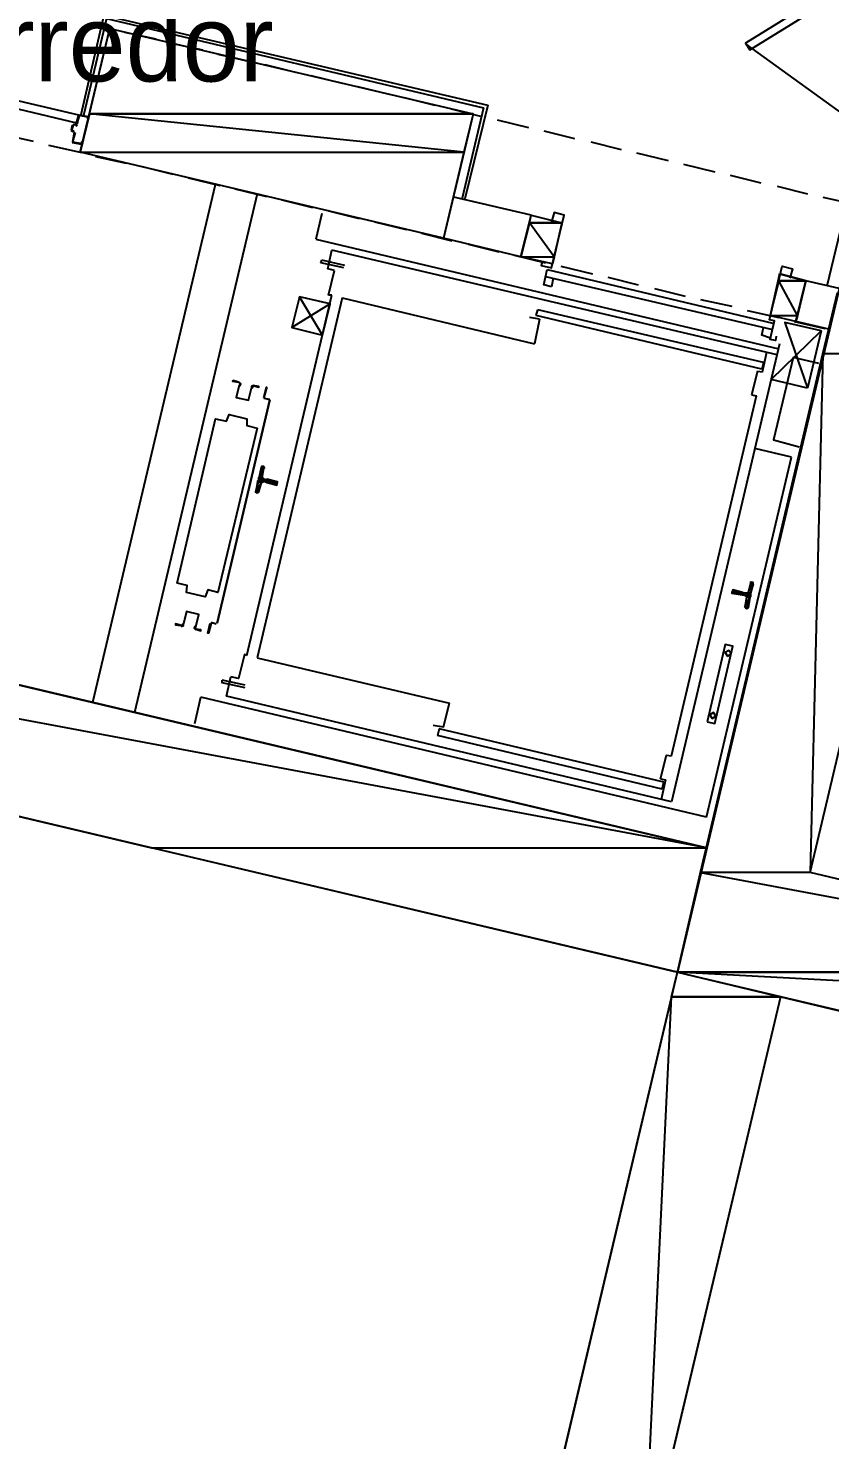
# Model space of a CAD drawing. Header units: feet. Extents: x -84 to 198, y -22 to 181.
# Drawn here: x 59.32 to 71.88, y 103.71 to 125.81 of the extents above; entities that cross this region are included whole.
import ezdxf
from ezdxf.enums import TextEntityAlignment as Align

# ---------------------------------------------------------------- set-up
doc = ezdxf.new("R2010")
doc.units = ezdxf.units.FT
for name, color, linetype in [('A-LINEA', 7, 'CONTINUOUS'), ('A-LINEA-FINA', 9, 'CONTINUOUS'), ('A-MURO-CONCRETO', 8, 'CONTINUOUS'), ('A-NOMBRE-ESPACIO', 2, 'CONTINUOUS')]:
    doc.layers.add(name, color=color, linetype=linetype)

msp = doc.modelspace()

# ---------------------------------------------------------------- linework, layer by layer
at = {"layer": 'A-LINEA'}
for p, q in [((60.5067, 126.0178), (60.1467, 124.4578)), ((60.5067, 126.0178), (66.52, 124.6044)), ((60.5467, 125.9644), (60.1867, 124.4444)), ((60.5467, 125.9644), (66.4533, 124.5644)), ((60.8267, 125.7511), (61.32, 125.6444)), ((61.56, 125.5778), (62.0533, 125.4711)), ((70.5641, 125.5628), (72.4211, 124.2185)), ((62.2933, 125.4044), (62.7733, 125.2978)), ((63.0267, 125.2444), (63.5067, 125.1244)), ((63.7467, 125.0711), (64.24, 124.9511)), ((64.48, 124.8978), (64.9733, 124.7778)), ((65.2133, 124.7244), (65.6933, 124.6044)), ((60.12, 124.4578), (60.2533, 124.4311)), ((60.12, 124.4444), (60.12, 124.4444)), ((65.9467, 124.5511), (66.4267, 124.4311)), ((66.4533, 124.5644), (66.12, 123.1511)), ((66.52, 124.6044), (66.16, 123.1378)), ((60, 124.2178), (60.0133, 124.2978)), ((60.0267, 124.3111), (60.0533, 124.2978)), ((60.0267, 124.2978), (60.0267, 124.2978)), ((60.0687, 124.285), (60.0928, 124.2998)), ((60.2533, 124.4178), (60.2533, 124.4178)), ((66.6667, 124.3778), (67.16, 124.2578)), ((67.4, 124.2044), (67.88, 124.0844)), ((71.84, 121.7778), (72.4267, 124.2311)), ((58.9067, 124.1511), (59.4, 124.0444)), ((60.16, 123.9911), (60.0133, 124.0178)), ((60.0267, 124.1778), (60.0267, 124.1778)), ((60.0528, 124.1665), (60.0379, 124.1906)), ((60.16, 124.0044), (60.16, 124.0044)), ((68.1333, 124.0311), (68.6133, 123.9111)), ((59.64, 123.9778), (60.1333, 123.8711)), ((60.3733, 123.8044), (60.8533, 123.6978)), ((68.8533, 123.8578), (69.3467, 123.7378)), ((61.1067, 123.6444), (61.5867, 123.5244)), ((69.5867, 123.6844), (70.08, 123.5644)), ((60.3333, 115.2578), (62.2533, 123.3644)), ((61.8267, 123.4711), (62.32, 123.3511)), ((70.32, 123.5111), (70.8, 123.3911)), ((71.0533, 123.3378), (71.5333, 123.2178)), ((62.9067, 123.2178), (60.9867, 115.0978)), ((62.56, 123.2978), (63.0533, 123.1778)), ((63.2933, 123.1244), (63.7733, 123.0044)), ((67.2, 122.8844), (65.9867, 123.1644)), ((71.7733, 123.1644), (72.2667, 123.0578)), ((63.92, 122.9111), (63.8267, 122.5111)), ((64.0267, 122.9511), (64.5067, 122.8311)), ((64.7467, 122.7778), (65.24, 122.6578)), ((67.68, 122.7644), (67.5333, 122.1244)), ((63.8267, 122.5111), (71.08, 120.7911)), ((65.48, 122.6044), (65.96, 122.4844)), ((67.04, 122.2311), (65.8267, 122.5244)), ((71.0533, 120.6978), (64.08, 122.3378)), ((66.2133, 122.4311), (66.6933, 122.3111)), ((66.9333, 122.2578), (67.4267, 122.1378)), ((63.9067, 122.1378), (63.92, 122.1778)), ((64.2667, 122.0578), (63.9067, 122.1378)), ((64.28, 122.0978), (63.92, 122.1778)), ((64.0267, 121.6311), (64.12, 122.0178)), ((67.4533, 122.0311), (70.9867, 121.1911)), ((67.6667, 122.0844), (68.16, 121.9644)), ((67.4267, 121.9244), (70.96, 121.0978)), ((67.5467, 121.8978), (67.52, 121.7644)), ((68.4, 121.9111), (68.88, 121.7911)), ((71.0933, 121.9644), (70.9467, 121.3111)), ((71.5067, 121.8578), (71.0933, 121.9644)), ((71.3467, 121.2178), (71.5067, 121.8578)), ((72.0267, 121.7378), (71.5067, 121.8578)), ((62.7467, 115.9911), (64.08, 121.6311)), ((64.24, 121.5911), (62.9067, 115.9511)), ((64.08, 121.6311), (64.0267, 121.6311)), ((64.24, 121.5911), (67.2533, 120.8711)), ((69.1333, 121.7378), (69.6133, 121.6178)), ((69.8533, 121.5644), (70.3467, 121.4578)), ((64.0533, 121.4978), (63.4533, 121.1244)), ((67.28, 121.3111), (67.3067, 121.4044)), ((70.84, 120.5778), (67.3067, 121.4044)), ((70.5867, 121.3911), (71.08, 121.2844)), ((67.3333, 121.2578), (67.1733, 121.2844)), ((67.3333, 121.2578), (67.2533, 120.8711)), ((70.8133, 120.4711), (67.28, 121.3111)), ((71.3467, 121.2178), (70.9467, 121.3111)), ((71.32, 121.2178), (71.8, 121.1111)), ((71.8667, 121.0978), (71.3467, 121.2178)), ((71.7467, 121.0711), (71.5333, 120.1778)), ((28.36, 120.7644), (69.4933, 111.0311)), ((71.0933, 120.8711), (69.4, 113.6978)), ((70.8267, 120.4311), (70.8933, 120.7378)), ((70.84, 120.5778), (70.8133, 120.4711)), ((70.7467, 120.4444), (70.6533, 120.0711)), ((70.7467, 120.4444), (70.8267, 120.4311)), ((71.5333, 120.1778), (70.96, 120.3111)), ((63.0933, 119.9911), (63.0133, 120.0178)), ((63.0133, 120.0178), (63.1067, 120.0044)), ((63.0267, 120.0178), (63.0267, 120.0178)), ((63.0267, 120.0178), (63.0267, 120.0178)), ((69.4, 114.4178), (70.7333, 120.0578)), ((70.6533, 120.0711), (70.7333, 120.0578)), ((62.28, 116.4978), (63.1067, 119.9911)), ((63.1067, 119.9911), (62.28, 116.4978)), ((63.0933, 119.9911), (63.0933, 119.9911)), ((71.28, 119.0978), (70.7067, 119.2311)), ((62.9867, 118.7778), (63.0133, 118.9244)), ((63.0264, 118.9145), (63.0113, 118.9372)), ((69.9467, 113.4578), (71.28, 119.0978)), ((62.9333, 118.5511), (62.9733, 118.6978)), ((63, 118.7244), (63.04, 118.7111)), ((63.0533, 118.7378), (63.0133, 118.7511)), ((63.04, 118.6978), (63.04, 118.6978)), ((63.0533, 118.7511), (63.0533, 118.7511)), ((63.0533, 118.6978), (63.0533, 118.6978)), ((62.9087, 118.5383), (62.9324, 118.5518)), ((70.52, 116.9778), (70.52, 116.9778)), ((70.5333, 116.9778), (70.5333, 116.9778)), ((70.5733, 116.9644), (70.5333, 116.9644)), ((70.5733, 116.9111), (70.5467, 116.7511)), ((70.64, 117.1244), (70.6, 116.9778)), ((70.6779, 117.1239), (70.6542, 117.1104)), ((70.5603, 116.7477), (70.5754, 116.725)), ((62.1867, 116.5111), (62.2667, 116.4844)), ((62.1867, 116.4978), (62.1867, 116.4978)), ((62.2667, 116.4978), (62.2667, 116.4978)), ((62.2667, 116.4978), (62.2667, 116.4978)), ((62.9067, 115.9511), (65.92, 115.2444)), ((62.72, 115.5244), (62.36, 115.6044)), ((62.4267, 115.3511), (62.4933, 115.6578)), ((61.9333, 114.9244), (62.0267, 115.3378)), ((69.9467, 113.4578), (62.0267, 115.3378)), ((69.4, 113.6978), (62.4267, 115.3511)), ((65.76, 114.8444), (65.7333, 114.7378)), ((69.2533, 113.8978), (65.7333, 114.7378)), ((69.28, 114.0044), (65.76, 114.8444)), ((69.2267, 114.0578), (69.3067, 114.0444)), ((69.3067, 114.0444), (69.24, 113.7378)), ((69.2533, 113.8978), (69.28, 114.0044)), ((69.4933, 111.0311), (69.9467, 112.9778))]:
    msp.add_line(p, q, dxfattribs=at)
for points in [[(69.4933, 111.0311), (69.9467, 112.9778), (31.7067, 122.0311), (33.6267, 130.1378), (45.8533, 127.2444), (46.5333, 130.1644), (31.72, 133.6711)], [(73.1067, 127.1511), (70.56, 125.5778), (70.6267, 125.4711), (73.1733, 127.0444), (73.1067, 127.1511)], [(60.6, 125.8044), (66.2933, 124.4711), (65.8267, 122.5244), (60.1333, 123.8711), (60.6, 125.8044)], [(57.1867, 125.1378), (60.1067, 124.4578), (60.08, 124.3244), (57.16, 125.0178), (57.1867, 125.1378)], [(60.1067, 124.4578), (60.0667, 124.3111), (60.0667, 124.3111)], [(60.2667, 124.4178), (60.2667, 124.3911), (60.2533, 124.3911), (60.2533, 124.4178), (60.12, 124.4444), (60.08, 124.3111)], [(60.0533, 124.2978), (60.0267, 124.2978), (60, 124.2044), (60.04, 124.2044)], [(60.0267, 124.1911), (60, 124.2044), (60, 124.2044)], [(60.04, 124.1778), (60.0133, 124.0311), (60.0133, 124.0311)], [(60.0533, 124.1778), (60.0133, 124.0311), (60.16, 124.0044), (60.16, 124.0311), (60.1733, 124.0178), (60.1733, 124.0044)], [(67.5333, 122.1244), (67.04, 122.2311), (67.2, 122.8844), (67.68, 122.7644)], [(67.3733, 122.1511), (67.36, 122.0978), (67.52, 122.0578), (67.72, 122.8844), (67.56, 122.9244), (67.52, 122.7778)], [(77.6267, 119.7244), (78.0933, 121.6711), (72.3333, 123.0311), (69.4933, 111.0311), (80.24, 108.4978), (80.6933, 110.4311), (71.5733, 112.5911), (73.4933, 120.7111), (77.6267, 119.7244)], [(64.12, 122.0178), (64.0133, 122.0444), (64.08, 122.3378)], [(67.52, 121.7644), (67.4, 121.7911), (67.4533, 122.0311)], [(71.04, 120.9911), (71.0267, 120.9244), (70.9467, 120.9378), (71.0133, 121.2311), (70.9333, 121.2444), (71.1333, 122.0844), (71.2933, 122.0444), (71.2533, 121.8978)], [(63.9333, 121.0044), (63.5733, 121.6044), (63.4533, 121.1244), (63.9333, 121.0044), (64.0533, 121.4978), (63.5733, 121.6044)], [(70.9333, 120.9644), (70.8133, 121.0044), (70.84, 121.1244)], [(70.96, 120.3111), (71.7467, 121.0711), (71.1733, 121.2044), (71.5333, 120.1778)], [(71.7067, 120.5644), (71.3067, 120.6578), (71, 119.3644), (71.4, 119.2578)], [(62.6133, 120.2711), (62.5333, 120.2978), (62.52, 120.2844), (62.6133, 120.2711)], [(62.6306, 120.2208), (62.6397, 120.2409), (62.6248, 120.2572)], [(62.6377, 120.2095), (62.6529, 120.243), (62.628, 120.2701)], [(62.6264, 120.2235), (62.5809, 120.0309), (62.7735, 119.9853), (62.8192, 120.1779)], [(62.6264, 120.2235), (62.5809, 120.0309), (62.7735, 119.9853), (62.8192, 120.1779)], [(62.854, 120.217), (62.8196, 120.2039), (62.8182, 120.1671)], [(62.8511, 120.204), (62.8304, 120.1961), (62.8296, 120.1741)], [(62.84, 120.2178), (62.9333, 120.1911), (62.9333, 120.2044), (62.84, 120.2178)], [(63.0133, 120.0311), (63.0533, 120.1911), (63.0533, 120.1778), (63.0133, 120.0311)], [(61.6533, 117.1244), (62.2533, 119.6978), (62.4267, 119.6578), (62.4667, 119.7644), (62.7467, 119.6978), (62.7467, 119.5911), (62.9067, 119.5511), (62.2933, 116.9778), (62.1333, 117.0178), (62.0933, 116.9111), (61.8, 116.9778), (61.8133, 117.0844), (61.6533, 117.1244)], [(63, 118.9511), (62.9867, 118.9511), (62.88, 118.5511), (62.9067, 118.5378)], [(63.0113, 118.7106), (62.9962, 118.7081), (62.9872, 118.6957)], [(63.0005, 118.7624), (63.003, 118.7473), (63.0154, 118.7383)], [(63.0533, 118.6978), (63.2133, 118.6578), (63.2267, 118.7111), (63.0667, 118.7511)], [(70.5733, 116.7244), (70.5867, 116.7244), (70.68, 117.1244), (70.6667, 117.1378)], [(70.52, 116.9778), (70.36, 117.0178), (70.3467, 116.9644), (70.5067, 116.9378)], [(70.56, 116.9244), (70.52, 116.9378), (70.52, 116.9378)], [(70.5861, 116.8998), (70.5837, 116.915), (70.5713, 116.9239)], [(70.5754, 116.9516), (70.5905, 116.9541), (70.5995, 116.9665)], [(61.72, 116.4578), (61.6267, 116.4844), (61.6267, 116.4711), (61.7067, 116.4578)], [(61.7193, 116.4453), (61.7537, 116.4583), (61.7551, 116.4951)], [(61.7223, 116.4583), (61.7429, 116.4661), (61.7438, 116.4882)], [(61.9469, 116.4387), (61.9924, 116.6313), (61.7998, 116.6769), (61.7542, 116.4843)], [(61.9469, 116.4387), (61.9924, 116.6313), (61.7998, 116.6769), (61.7542, 116.4843)], [(62.2667, 116.4844), (62.1867, 116.4978), (62.1467, 116.3378), (62.1333, 116.3378), (62.1733, 116.4978)], [(61.9357, 116.4527), (61.9204, 116.4192), (61.9453, 116.3921)], [(61.9427, 116.4414), (61.9336, 116.4213), (61.9485, 116.405)], [(61.9467, 116.4044), (62.0267, 116.3778), (62.0267, 116.3911), (61.9467, 116.4044)], [(69.96, 114.9511), (70.08, 114.9244), (70.36, 116.1378), (70.24, 116.1644), (69.96, 114.9511)], [(70.2759, 115.979), (70.3321, 116.0137), (70.2974, 116.0699), (70.2413, 116.0352), (70.2759, 115.979)], [(62.7467, 115.9911), (62.7067, 116.0044), (62.6133, 115.6311), (62.4933, 115.6578)], [(62.72, 115.4844), (62.36, 115.5644), (62.36, 115.6044)], [(65.6667, 114.8978), (65.8267, 114.8711), (65.92, 115.2444)], [(70.0359, 115.0057), (70.0921, 115.0404), (70.0574, 115.0965), (70.0013, 115.0619), (70.0359, 115.0057)], [(69.2267, 114.0578), (69.32, 114.4311), (69.4, 114.4178)], [(71.1067, 110.6444), (68.88, 101.2444), (67.2667, 101.6311), (69.4933, 111.0311), (71.1067, 110.6444)]]:
    msp.add_lwpolyline(points, dxfattribs=at)
at = {"layer": 'A-LINEA-FINA'}
for p, q in [((62.9733, 118.9511), (63.0133, 118.9378)), ((62.9733, 118.9378), (63.0133, 118.9378)), ((62.9733, 118.9378), (63.0133, 118.9244)), ((62.9867, 118.9511), (63, 118.9511)), ((62.9867, 118.9511), (63.0133, 118.9511)), ((62.92, 118.7244), (62.9733, 118.7111)), ((62.9333, 118.7778), (62.9867, 118.7644)), ((62.9333, 118.7778), (62.9867, 118.7644)), ((62.9333, 118.7644), (63, 118.7511)), ((62.9333, 118.7378), (63, 118.7244)), ((63.0533, 118.7378), (63.2267, 118.7111)), ((63.0533, 118.7378), (63.2267, 118.6978)), ((63.0533, 118.7111), (63.2133, 118.6711)), ((63.0533, 118.6978), (63.2133, 118.6578)), ((62.88, 118.5511), (62.92, 118.5511)), ((62.88, 118.5511), (62.9067, 118.5378)), ((62.8933, 118.5644), (62.9333, 118.5511)), ((62.8933, 118.5644), (62.9333, 118.5511)), ((70.68, 117.1244), (70.6533, 117.1378)), ((70.5067, 116.9378), (70.3467, 116.9778)), ((70.52, 116.9378), (70.3467, 116.9778)), ((70.5067, 116.9378), (70.3467, 116.9644)), ((70.52, 116.9778), (70.36, 117.0178)), ((70.52, 116.9778), (70.36, 117.0178)), ((70.52, 116.9778), (70.36, 117.0044)), ((70.6267, 116.8978), (70.5733, 116.9111)), ((70.6267, 116.8978), (70.5733, 116.9111)), ((70.64, 116.9644), (70.6, 116.9778)), ((70.68, 117.1111), (70.64, 117.1244)), ((70.68, 117.1244), (70.64, 117.1244)), ((70.5867, 116.7244), (70.56, 116.7378)), ((70.5867, 116.7244), (70.56, 116.7378)), ((70.5867, 116.7378), (70.56, 116.7378)), ((70.5867, 116.7244), (70.5733, 116.7244))]:
    msp.add_line(p, q, dxfattribs=at)
for points in [[(62.9733, 118.9378), (63.0133, 118.9244), (62.9467, 118.7911), (62.9733, 118.9378)], [(63.0133, 118.9244), (62.9467, 118.7911), (62.9867, 118.7778), (63.0133, 118.9244), (63.0133, 118.9244)], [(63.0133, 118.9378), (62.9733, 118.9511), (62.9733, 118.9511), (63.0133, 118.9378)], [(62.9733, 118.9511), (62.9733, 118.9511), (63.0133, 118.9378), (62.9733, 118.9511)], [(62.9733, 118.9511), (63.0133, 118.9378), (62.9867, 118.9511), (62.9733, 118.9511), (62.9733, 118.9511)], [(62.9733, 118.9378), (63.0133, 118.9378), (62.9733, 118.9511), (62.9733, 118.9378), (62.9733, 118.9378)], [(62.9733, 118.9378), (62.9733, 118.9378), (63.0133, 118.9378), (62.9733, 118.9378)], [(63.0133, 118.9378), (62.9733, 118.9378), (63.0133, 118.9244), (63.0133, 118.9378)], [(63.0133, 118.9244), (62.9733, 118.9378), (62.9733, 118.9378), (63.0133, 118.9244), (63.0133, 118.9244)], [(63, 118.9511), (62.9867, 118.9511), (62.9867, 118.9511), (63, 118.9511)], [(62.9867, 118.9511), (62.9867, 118.9511), (63, 118.9511), (62.9867, 118.9511)], [(62.9867, 118.9511), (63, 118.9511), (63.0133, 118.9511), (62.9867, 118.9511), (62.9867, 118.9511)], [(63.0133, 118.9511), (62.9867, 118.9511), (63.0133, 118.9378), (63.0133, 118.9511), (63.0133, 118.9511)], [(62.92, 118.7111), (62.9733, 118.6978), (62.8933, 118.5644), (62.92, 118.7111)], [(62.9733, 118.6978), (62.8933, 118.5644), (62.9333, 118.5511), (62.9733, 118.6978)], [(62.9333, 118.7244), (62.9867, 118.7111), (62.92, 118.7244), (62.9333, 118.7244)], [(62.9867, 118.7111), (62.92, 118.7244), (62.9733, 118.7111), (62.9867, 118.7111)], [(62.9733, 118.7111), (62.92, 118.7244), (62.92, 118.7244), (62.9733, 118.7111), (62.9733, 118.7111)], [(62.92, 118.7244), (62.9733, 118.7111), (62.92, 118.7111), (62.92, 118.7244)], [(62.9733, 118.7111), (62.92, 118.7111), (62.9733, 118.6978), (62.9733, 118.7111), (62.9733, 118.7111)], [(62.9867, 118.7644), (62.9333, 118.7778), (62.9333, 118.7778), (62.9867, 118.7644)], [(62.9333, 118.7778), (62.9333, 118.7778), (62.9867, 118.7644), (62.9333, 118.7778)], [(62.9333, 118.7778), (62.9867, 118.7644), (62.9467, 118.7778), (62.9333, 118.7778), (62.9333, 118.7778)], [(62.9867, 118.7644), (62.9333, 118.7778), (63, 118.7644), (62.9867, 118.7644), (62.9867, 118.7644)], [(62.9333, 118.7778), (63, 118.7644), (62.9333, 118.7644), (62.9333, 118.7778)], [(63, 118.7644), (62.9333, 118.7644), (63, 118.7511), (63, 118.7644), (63, 118.7644)], [(63, 118.7511), (62.9333, 118.7644), (62.9333, 118.7644), (63, 118.7511)], [(62.9333, 118.7644), (62.9333, 118.7644), (63, 118.7511), (62.9333, 118.7644), (62.9333, 118.7644)], [(63, 118.7511), (62.9333, 118.7644), (62.9333, 118.7644), (63, 118.7511)], [(62.9333, 118.7644), (62.9333, 118.7644), (63, 118.7511), (62.9333, 118.7644), (62.9333, 118.7644)], [(63, 118.7511), (62.9333, 118.7644), (62.9333, 118.7644), (63, 118.7511)], [(62.9333, 118.7644), (62.9333, 118.7644), (63, 118.7511), (62.9333, 118.7644), (62.9333, 118.7644)], [(63, 118.7511), (62.9333, 118.7644), (63.0133, 118.7511), (63, 118.7511), (63, 118.7511)], [(62.9333, 118.7644), (63.2267, 118.6978), (62.9333, 118.7378), (62.9333, 118.7644)], [(63.2267, 118.6978), (62.9333, 118.7378), (63.2133, 118.6711), (63.2267, 118.6978), (63.2267, 118.6978)], [(63, 118.7244), (62.9333, 118.7378), (62.9333, 118.7378), (63, 118.7244)], [(62.9333, 118.7378), (62.9333, 118.7378), (63, 118.7244), (62.9333, 118.7378), (62.9333, 118.7378)], [(63, 118.7244), (62.9333, 118.7378), (62.9867, 118.7244), (63, 118.7244), (63, 118.7244)], [(62.9867, 118.7244), (62.9333, 118.7378), (62.9333, 118.7378), (62.9867, 118.7244)], [(62.9333, 118.7378), (62.9333, 118.7378), (62.9867, 118.7244), (62.9333, 118.7378), (62.9333, 118.7378)], [(62.9333, 118.7378), (62.9867, 118.7244), (62.9333, 118.7244), (62.9333, 118.7378)], [(62.9867, 118.7244), (62.9333, 118.7244), (62.9867, 118.7111), (62.9867, 118.7244), (62.9867, 118.7244)], [(62.9867, 118.7111), (62.9333, 118.7244), (62.9333, 118.7244), (62.9867, 118.7111)], [(62.9333, 118.7244), (62.9333, 118.7244), (62.9867, 118.7111), (62.9333, 118.7244), (62.9333, 118.7244)], [(62.9867, 118.7111), (62.9333, 118.7244), (62.9333, 118.7244), (62.9867, 118.7111)], [(62.9333, 118.7244), (62.9333, 118.7244), (62.9867, 118.7111), (62.9333, 118.7244), (62.9333, 118.7244)], [(62.9467, 118.7911), (62.9867, 118.7778), (62.9467, 118.7778), (62.9467, 118.7911)], [(62.9867, 118.7778), (62.9467, 118.7778), (62.9867, 118.7644), (62.9867, 118.7778), (62.9867, 118.7778)], [(63.2133, 118.6711), (63.04, 118.7111), (63.04, 118.7111), (63.2133, 118.6711)], [(63.04, 118.7111), (63.04, 118.7111), (63.2133, 118.6711), (63.04, 118.7111), (63.04, 118.7111)], [(63.2133, 118.6711), (63.04, 118.7111), (63.04, 118.7111), (63.2133, 118.6711)], [(63.04, 118.7111), (63.04, 118.7111), (63.2133, 118.6711), (63.04, 118.7111), (63.04, 118.7111)], [(63.0533, 118.7111), (63.2133, 118.6711), (63.04, 118.7111), (63.0533, 118.7111), (63.0533, 118.7111)], [(63.0533, 118.7378), (63.2267, 118.7111), (63.0667, 118.7511), (63.0533, 118.7378), (63.0533, 118.7378)], [(63.0533, 118.7378), (63.0533, 118.7378), (63.2267, 118.7111), (63.0533, 118.7378)], [(63.2267, 118.7111), (63.0533, 118.7378), (63.2267, 118.6978), (63.2267, 118.7111), (63.2267, 118.7111)], [(63.2267, 118.6978), (63.0533, 118.7378), (63.0533, 118.7378), (63.2267, 118.6978)], [(63.0533, 118.7378), (63.0533, 118.7378), (63.2267, 118.6978), (63.0533, 118.7378), (63.0533, 118.7378)], [(63.2267, 118.6978), (63.0533, 118.7378), (63.0533, 118.7378), (63.2267, 118.6978)], [(63.0533, 118.7378), (63.0533, 118.7378), (63.2267, 118.6978), (63.0533, 118.7378)], [(63.2267, 118.6978), (63.0533, 118.7378), (63.0533, 118.7378), (63.2267, 118.6978), (63.2267, 118.6978)], [(63.2267, 118.6978), (63.0533, 118.7378), (63.0533, 118.7378), (63.2267, 118.6978)], [(63.0533, 118.7378), (63.0533, 118.7378), (63.2267, 118.6978), (63.0533, 118.7378), (63.0533, 118.7378)], [(63.2267, 118.6978), (63.0533, 118.7378), (63.0533, 118.7378), (63.2267, 118.6978)], [(63.0533, 118.7378), (63.0533, 118.7378), (63.2267, 118.6978), (63.0533, 118.7378), (63.0533, 118.7378)], [(63.2267, 118.6978), (63.0533, 118.7378), (63.0533, 118.7378), (63.2267, 118.6978)], [(63.0533, 118.7378), (63.0533, 118.7378), (63.2267, 118.6978), (63.0533, 118.7378), (63.0533, 118.7378)], [(63.2133, 118.6711), (63.0533, 118.7111), (63.0533, 118.7111), (63.2133, 118.6711)], [(63.0533, 118.7111), (63.0533, 118.7111), (63.2133, 118.6711), (63.0533, 118.7111)], [(63.0533, 118.7111), (63.2133, 118.6711), (63.0533, 118.6978), (63.0533, 118.7111)], [(63.2133, 118.6711), (63.0533, 118.6978), (63.2133, 118.6578), (63.2133, 118.6711), (63.2133, 118.6711)], [(63.2133, 118.6578), (63.0533, 118.6978), (63.0533, 118.6978), (63.2133, 118.6578)], [(63.0533, 118.6978), (63.0533, 118.6978), (63.2133, 118.6578), (63.0533, 118.6978)], [(63.2133, 118.6578), (63.0533, 118.6978), (63.0533, 118.6978), (63.2133, 118.6578), (63.2133, 118.6578)], [(63.2133, 118.6578), (63.0533, 118.6978), (63.0533, 118.6978), (63.2133, 118.6578)], [(63.0533, 118.6978), (63.0533, 118.6978), (63.2133, 118.6578), (63.0533, 118.6978), (63.0533, 118.6978)], [(63.2133, 118.6578), (63.0533, 118.6978), (63.0533, 118.6978), (63.2133, 118.6578)], [(63.0533, 118.6978), (63.0533, 118.6978), (63.2133, 118.6578), (63.0533, 118.6978), (63.0533, 118.6978)], [(63.2267, 118.7111), (63.0667, 118.7511), (63.0667, 118.7511), (63.2267, 118.7111)], [(63.0667, 118.7511), (63.0667, 118.7511), (63.2267, 118.7111), (63.0667, 118.7511), (63.0667, 118.7511)], [(62.88, 118.5511), (62.88, 118.5511), (62.92, 118.5511), (62.88, 118.5511)], [(62.88, 118.5511), (62.92, 118.5511), (62.8933, 118.5511), (62.88, 118.5511), (62.88, 118.5511)], [(62.92, 118.5511), (62.88, 118.5511), (62.92, 118.5378), (62.92, 118.5511)], [(62.88, 118.5511), (62.92, 118.5378), (62.9067, 118.5378), (62.88, 118.5511), (62.88, 118.5511)], [(62.92, 118.5378), (62.88, 118.5511), (62.88, 118.5511), (62.92, 118.5378)], [(62.88, 118.5511), (62.88, 118.5511), (62.9067, 118.5378), (62.88, 118.5511)], [(62.9067, 118.5378), (62.88, 118.5511), (62.88, 118.5511), (62.9067, 118.5378)], [(62.88, 118.5511), (62.88, 118.5511), (62.9067, 118.5378), (62.88, 118.5511), (62.88, 118.5511)], [(62.9333, 118.5511), (62.8933, 118.5644), (62.8933, 118.5644), (62.9333, 118.5511), (62.9333, 118.5511)], [(62.9333, 118.5511), (62.8933, 118.5644), (62.92, 118.5511), (62.9333, 118.5511), (62.9333, 118.5511)], [(62.8933, 118.5511), (62.92, 118.5511), (62.8933, 118.5644), (62.8933, 118.5511), (62.8933, 118.5511)], [(62.8933, 118.5511), (62.8933, 118.5511), (62.92, 118.5511), (62.8933, 118.5511)], [(70.64, 117.1244), (70.68, 117.1244), (70.64, 117.1378), (70.64, 117.1244)], [(70.68, 117.1244), (70.64, 117.1378), (70.6533, 117.1378), (70.68, 117.1244), (70.68, 117.1244)], [(70.64, 117.1378), (70.68, 117.1244), (70.68, 117.1244), (70.64, 117.1378)], [(70.68, 117.1244), (70.68, 117.1244), (70.6533, 117.1378), (70.68, 117.1244)], [(70.6533, 117.1378), (70.68, 117.1244), (70.68, 117.1244), (70.6533, 117.1378)], [(70.68, 117.1244), (70.68, 117.1244), (70.6533, 117.1378), (70.68, 117.1244)], [(70.68, 117.1244), (70.6533, 117.1378), (70.6667, 117.1378), (70.68, 117.1244), (70.68, 117.1244)], [(70.6533, 117.1378), (70.68, 117.1244), (70.68, 117.1244), (70.6533, 117.1378)], [(70.68, 117.1244), (70.68, 117.1244), (70.6667, 117.1378), (70.68, 117.1244)], [(70.68, 117.1244), (70.6667, 117.1378), (70.68, 117.1244), (70.68, 117.1244), (70.68, 117.1244)], [(70.3467, 116.9778), (70.64, 116.9378), (70.36, 117.0044), (70.3467, 116.9778), (70.3467, 116.9778)], [(70.3467, 116.9644), (70.5067, 116.9378), (70.3467, 116.9778), (70.3467, 116.9644), (70.3467, 116.9644)], [(70.3467, 116.9778), (70.5067, 116.9378), (70.5067, 116.9378), (70.3467, 116.9778)], [(70.5067, 116.9378), (70.5067, 116.9378), (70.3467, 116.9778), (70.5067, 116.9378)], [(70.3467, 116.9778), (70.5067, 116.9378), (70.5067, 116.9378), (70.3467, 116.9778), (70.3467, 116.9778)], [(70.3467, 116.9778), (70.5067, 116.9378), (70.5067, 116.9378), (70.3467, 116.9778)], [(70.5067, 116.9378), (70.5067, 116.9378), (70.3467, 116.9778), (70.5067, 116.9378), (70.5067, 116.9378)], [(70.3467, 116.9778), (70.52, 116.9378), (70.52, 116.9378), (70.3467, 116.9778)], [(70.52, 116.9378), (70.52, 116.9378), (70.3467, 116.9778), (70.52, 116.9378)], [(70.52, 116.9378), (70.3467, 116.9778), (70.5067, 116.9378), (70.52, 116.9378), (70.52, 116.9378)], [(70.3467, 116.9778), (70.52, 116.9378), (70.52, 116.9378), (70.3467, 116.9778)], [(70.52, 116.9378), (70.52, 116.9378), (70.3467, 116.9778), (70.52, 116.9378), (70.52, 116.9378)], [(70.3467, 116.9778), (70.52, 116.9378), (70.52, 116.9378), (70.3467, 116.9778)], [(70.52, 116.9378), (70.52, 116.9378), (70.3467, 116.9778), (70.52, 116.9378), (70.52, 116.9378)], [(70.3467, 116.9778), (70.52, 116.9378), (70.52, 116.9378), (70.3467, 116.9778)], [(70.52, 116.9378), (70.52, 116.9378), (70.3467, 116.9778), (70.52, 116.9378), (70.52, 116.9378)], [(70.64, 116.9111), (70.3467, 116.9778), (70.64, 116.9378), (70.64, 116.9111)], [(70.36, 117.0044), (70.52, 116.9778), (70.36, 117.0178), (70.36, 117.0044)], [(70.36, 117.0178), (70.52, 116.9778), (70.52, 116.9778), (70.36, 117.0178), (70.36, 117.0178)], [(70.36, 117.0178), (70.52, 116.9778), (70.52, 116.9778), (70.36, 117.0178)], [(70.52, 116.9778), (70.52, 116.9778), (70.36, 117.0178), (70.52, 116.9778), (70.52, 116.9778)], [(70.36, 117.0178), (70.52, 116.9778), (70.52, 116.9778), (70.36, 117.0178)], [(70.52, 116.9778), (70.52, 116.9778), (70.36, 117.0178), (70.52, 116.9778)], [(70.36, 117.0178), (70.52, 116.9778), (70.52, 116.9778), (70.36, 117.0178), (70.36, 117.0178)], [(70.36, 117.0178), (70.52, 116.9778), (70.52, 116.9778), (70.36, 117.0178)], [(70.52, 116.9778), (70.52, 116.9778), (70.36, 117.0178), (70.52, 116.9778), (70.52, 116.9778)], [(70.36, 117.0178), (70.52, 116.9778), (70.52, 116.9778), (70.36, 117.0178)], [(70.52, 116.9778), (70.52, 116.9778), (70.36, 117.0178), (70.52, 116.9778), (70.52, 116.9778)], [(70.52, 116.9644), (70.52, 116.9644), (70.36, 117.0044), (70.52, 116.9644)], [(70.52, 116.9644), (70.36, 117.0044), (70.5333, 116.9644), (70.52, 116.9644), (70.52, 116.9644)], [(70.52, 116.9778), (70.52, 116.9778), (70.36, 117.0044), (70.52, 116.9778)], [(70.52, 116.9778), (70.36, 117.0044), (70.52, 116.9644), (70.52, 116.9778), (70.52, 116.9778)], [(70.5467, 116.7511), (70.6267, 116.8978), (70.5733, 116.9111), (70.5467, 116.7511)], [(70.5733, 116.9244), (70.64, 116.9111), (70.56, 116.9244), (70.5733, 116.9244), (70.5733, 116.9244)], [(70.56, 116.9244), (70.64, 116.9111), (70.64, 116.9111), (70.56, 116.9244)], [(70.64, 116.9111), (70.64, 116.9111), (70.56, 116.9244), (70.64, 116.9111), (70.64, 116.9111)], [(70.5733, 116.9644), (70.64, 116.9378), (70.64, 116.9378), (70.5733, 116.9644)], [(70.64, 116.9378), (70.64, 116.9378), (70.5733, 116.9644), (70.64, 116.9378), (70.64, 116.9378)], [(70.5733, 116.9644), (70.64, 116.9378), (70.64, 116.9378), (70.5733, 116.9644)], [(70.64, 116.9378), (70.64, 116.9378), (70.5733, 116.9644), (70.64, 116.9378), (70.64, 116.9378)], [(70.64, 116.9378), (70.5733, 116.9644), (70.64, 116.9511), (70.64, 116.9378)], [(70.5733, 116.9644), (70.64, 116.9511), (70.5867, 116.9644), (70.5733, 116.9644), (70.5733, 116.9644)], [(70.5733, 116.9111), (70.6267, 116.9111), (70.5733, 116.9244), (70.5733, 116.9111), (70.5733, 116.9111)], [(70.5733, 116.9244), (70.6267, 116.9111), (70.6267, 116.9111), (70.5733, 116.9244)], [(70.6267, 116.9111), (70.6267, 116.9111), (70.5733, 116.9244), (70.6267, 116.9111), (70.6267, 116.9111)], [(70.5733, 116.9244), (70.6267, 116.9111), (70.6267, 116.9111), (70.5733, 116.9244)], [(70.6267, 116.9111), (70.6267, 116.9111), (70.5733, 116.9244), (70.6267, 116.9111), (70.6267, 116.9111)], [(70.5733, 116.9244), (70.6267, 116.9111), (70.6267, 116.9111), (70.5733, 116.9244)], [(70.6267, 116.9111), (70.6267, 116.9111), (70.5733, 116.9244), (70.6267, 116.9111), (70.6267, 116.9111)], [(70.6267, 116.9111), (70.5733, 116.9244), (70.64, 116.9111), (70.6267, 116.9111)], [(70.5733, 116.9111), (70.6267, 116.8978), (70.6267, 116.8978), (70.5733, 116.9111)], [(70.6267, 116.8978), (70.6267, 116.8978), (70.5733, 116.9111), (70.6267, 116.8978)], [(70.5733, 116.9111), (70.6267, 116.8978), (70.6267, 116.8978), (70.5733, 116.9111)], [(70.6267, 116.8978), (70.6267, 116.8978), (70.5733, 116.9111), (70.6267, 116.8978), (70.6267, 116.8978)], [(70.6267, 116.8978), (70.5733, 116.9111), (70.6267, 116.9111), (70.6267, 116.8978)], [(70.5867, 116.9644), (70.64, 116.9644), (70.6, 116.9778), (70.5867, 116.9644)], [(70.5867, 116.9644), (70.64, 116.9511), (70.64, 116.9511), (70.5867, 116.9644)], [(70.64, 116.9511), (70.64, 116.9511), (70.5867, 116.9644), (70.64, 116.9511), (70.64, 116.9511)], [(70.5867, 116.9644), (70.64, 116.9511), (70.64, 116.9511), (70.5867, 116.9644)], [(70.64, 116.9511), (70.64, 116.9511), (70.5867, 116.9644), (70.64, 116.9511), (70.64, 116.9511)], [(70.5867, 116.9644), (70.64, 116.9511), (70.64, 116.9511), (70.5867, 116.9644)], [(70.64, 116.9511), (70.64, 116.9511), (70.5867, 116.9644), (70.64, 116.9511), (70.64, 116.9511)], [(70.5867, 116.9644), (70.64, 116.9511), (70.64, 116.9511), (70.5867, 116.9644)], [(70.64, 116.9511), (70.64, 116.9511), (70.5867, 116.9644), (70.64, 116.9511), (70.64, 116.9511)], [(70.64, 116.9511), (70.5867, 116.9644), (70.64, 116.9644), (70.64, 116.9511)], [(70.6, 116.9778), (70.68, 117.1111), (70.64, 117.1244), (70.6, 116.9778)], [(70.64, 116.9644), (70.6, 116.9778), (70.68, 117.1111), (70.64, 116.9644)], [(70.6, 116.9778), (70.64, 116.9644), (70.64, 116.9644), (70.6, 116.9778), (70.6, 116.9778)], [(70.64, 117.1244), (70.68, 117.1111), (70.68, 117.1111), (70.64, 117.1244), (70.64, 117.1244)], [(70.68, 117.1244), (70.68, 117.1244), (70.64, 117.1244), (70.68, 117.1244)], [(70.68, 117.1244), (70.64, 117.1244), (70.68, 117.1111), (70.68, 117.1244), (70.68, 117.1244)], [(70.6, 116.7378), (70.5467, 116.7511), (70.6267, 116.8978), (70.6, 116.7378)], [(70.5867, 116.7378), (70.56, 116.7511), (70.5467, 116.7511), (70.5867, 116.7378), (70.5867, 116.7378)], [(70.6, 116.7378), (70.6, 116.7378), (70.5467, 116.7511), (70.6, 116.7378)], [(70.6, 116.7378), (70.5467, 116.7511), (70.5867, 116.7378), (70.6, 116.7378), (70.6, 116.7378)], [(70.56, 116.7378), (70.5867, 116.7378), (70.56, 116.7511), (70.56, 116.7378)], [(70.56, 116.7511), (70.5867, 116.7378), (70.5867, 116.7378), (70.56, 116.7511), (70.56, 116.7511)], [(70.5733, 116.7244), (70.5867, 116.7244), (70.56, 116.7378), (70.5733, 116.7244)], [(70.56, 116.7378), (70.5867, 116.7244), (70.5867, 116.7244), (70.56, 116.7378)], [(70.5867, 116.7244), (70.5867, 116.7244), (70.56, 116.7378), (70.5867, 116.7244)], [(70.56, 116.7378), (70.5867, 116.7244), (70.5867, 116.7244), (70.56, 116.7378)], [(70.5867, 116.7244), (70.5867, 116.7244), (70.56, 116.7378), (70.5867, 116.7244), (70.5867, 116.7244)], [(70.5867, 116.7378), (70.5867, 116.7378), (70.56, 116.7378), (70.5867, 116.7378)], [(70.5867, 116.7378), (70.56, 116.7378), (70.5867, 116.7244), (70.5867, 116.7378), (70.5867, 116.7378)]]:
    msp.add_lwpolyline(points, dxfattribs=at)
at = {"layer": 'A-MURO-CONCRETO'}
for points in [[(60.6, 125.8044), (66.2933, 124.4711), (60.28, 124.4711), (60.6, 125.8044), (60.6, 125.8044)], [(60.28, 124.4711), (60.1333, 123.8711), (66.1467, 123.8711), (60.28, 124.4711)], [(60.28, 124.4711), (66.2933, 124.4711), (66.1467, 123.8711), (60.28, 124.4711), (60.28, 124.4711)], [(60.1333, 123.8711), (66.1467, 123.8711), (65.8267, 122.5244), (60.1333, 123.8711), (60.1333, 123.8711)], [(67.2, 122.8844), (67.68, 122.7644), (67.1733, 122.7644), (67.2, 122.8844), (67.2, 122.8844)], [(67.1733, 122.7644), (67.04, 122.2311), (67.56, 122.2311), (67.1733, 122.7644)], [(67.1733, 122.7644), (67.68, 122.7644), (67.56, 122.2311), (67.1733, 122.7644), (67.1733, 122.7644)], [(67.04, 122.2311), (67.56, 122.2311), (67.5333, 122.1244), (67.04, 122.2311), (67.04, 122.2311)], [(71.08, 121.8578), (70.9467, 121.3111), (71.3733, 121.3111), (71.08, 121.8578)], [(71.0933, 121.9644), (71.5067, 121.8578), (71.08, 121.8578), (71.0933, 121.9644), (71.0933, 121.9644)], [(71.08, 121.8578), (71.5067, 121.8578), (71.3733, 121.3111), (71.08, 121.8578), (71.08, 121.8578)], [(72, 121.6711), (77.8533, 120.7111), (71.7733, 120.7111), (72, 121.6711), (72, 121.6711)], [(70.9467, 121.3111), (71.3733, 121.3111), (71.3467, 121.2178), (70.9467, 121.3111), (70.9467, 121.3111)], [(28.36, 120.7644), (61.2533, 112.9778), (69.9467, 112.9778), (28.36, 120.7644)], [(28.36, 120.7644), (37.04, 120.7644), (69.9467, 112.9778), (28.36, 120.7644), (28.36, 120.7644)], [(71.7733, 120.7111), (71.5733, 112.5911), (69.8533, 112.5911), (71.7733, 120.7111), (71.7733, 120.7111)], [(73.4933, 120.7111), (71.7733, 120.7111), (71.5733, 112.5911), (73.4933, 120.7111)], [(61.2533, 112.9778), (69.9467, 112.9778), (69.4933, 111.0311), (61.2533, 112.9778), (61.2533, 112.9778)], [(69.8533, 112.5911), (78.1733, 111.0311), (69.4933, 111.0311), (69.8533, 112.5911), (69.8533, 112.5911)], [(71.5733, 112.5911), (69.8533, 112.5911), (78.1733, 111.0311), (71.5733, 112.5911)], [(69.4933, 111.0311), (71.1067, 110.6444), (69.4, 110.6444), (69.4933, 111.0311), (69.4933, 111.0311)], [(69.4933, 111.0311), (72.0133, 110.4311), (80.6933, 110.4311), (69.4933, 111.0311)], [(69.4933, 111.0311), (78.1733, 111.0311), (80.6933, 110.4311), (69.4933, 111.0311), (69.4933, 111.0311)], [(69.4, 110.6444), (67.2667, 101.6311), (68.9733, 101.6311), (69.4, 110.6444)], [(69.4, 110.6444), (71.1067, 110.6444), (68.9733, 101.6311), (69.4, 110.6444), (69.4, 110.6444)]]:
    msp.add_lwpolyline(points, dxfattribs=at)

# ---------------------------------------------------------------- texts
at = {"layer": 'A-NOMBRE-ESPACIO'}
msp.add_text('Corredor', height=1.2, dxfattribs=at).set_placement((60, 124.9778), align=Align.CENTER)

doc.saveas('drawing.dxf')
